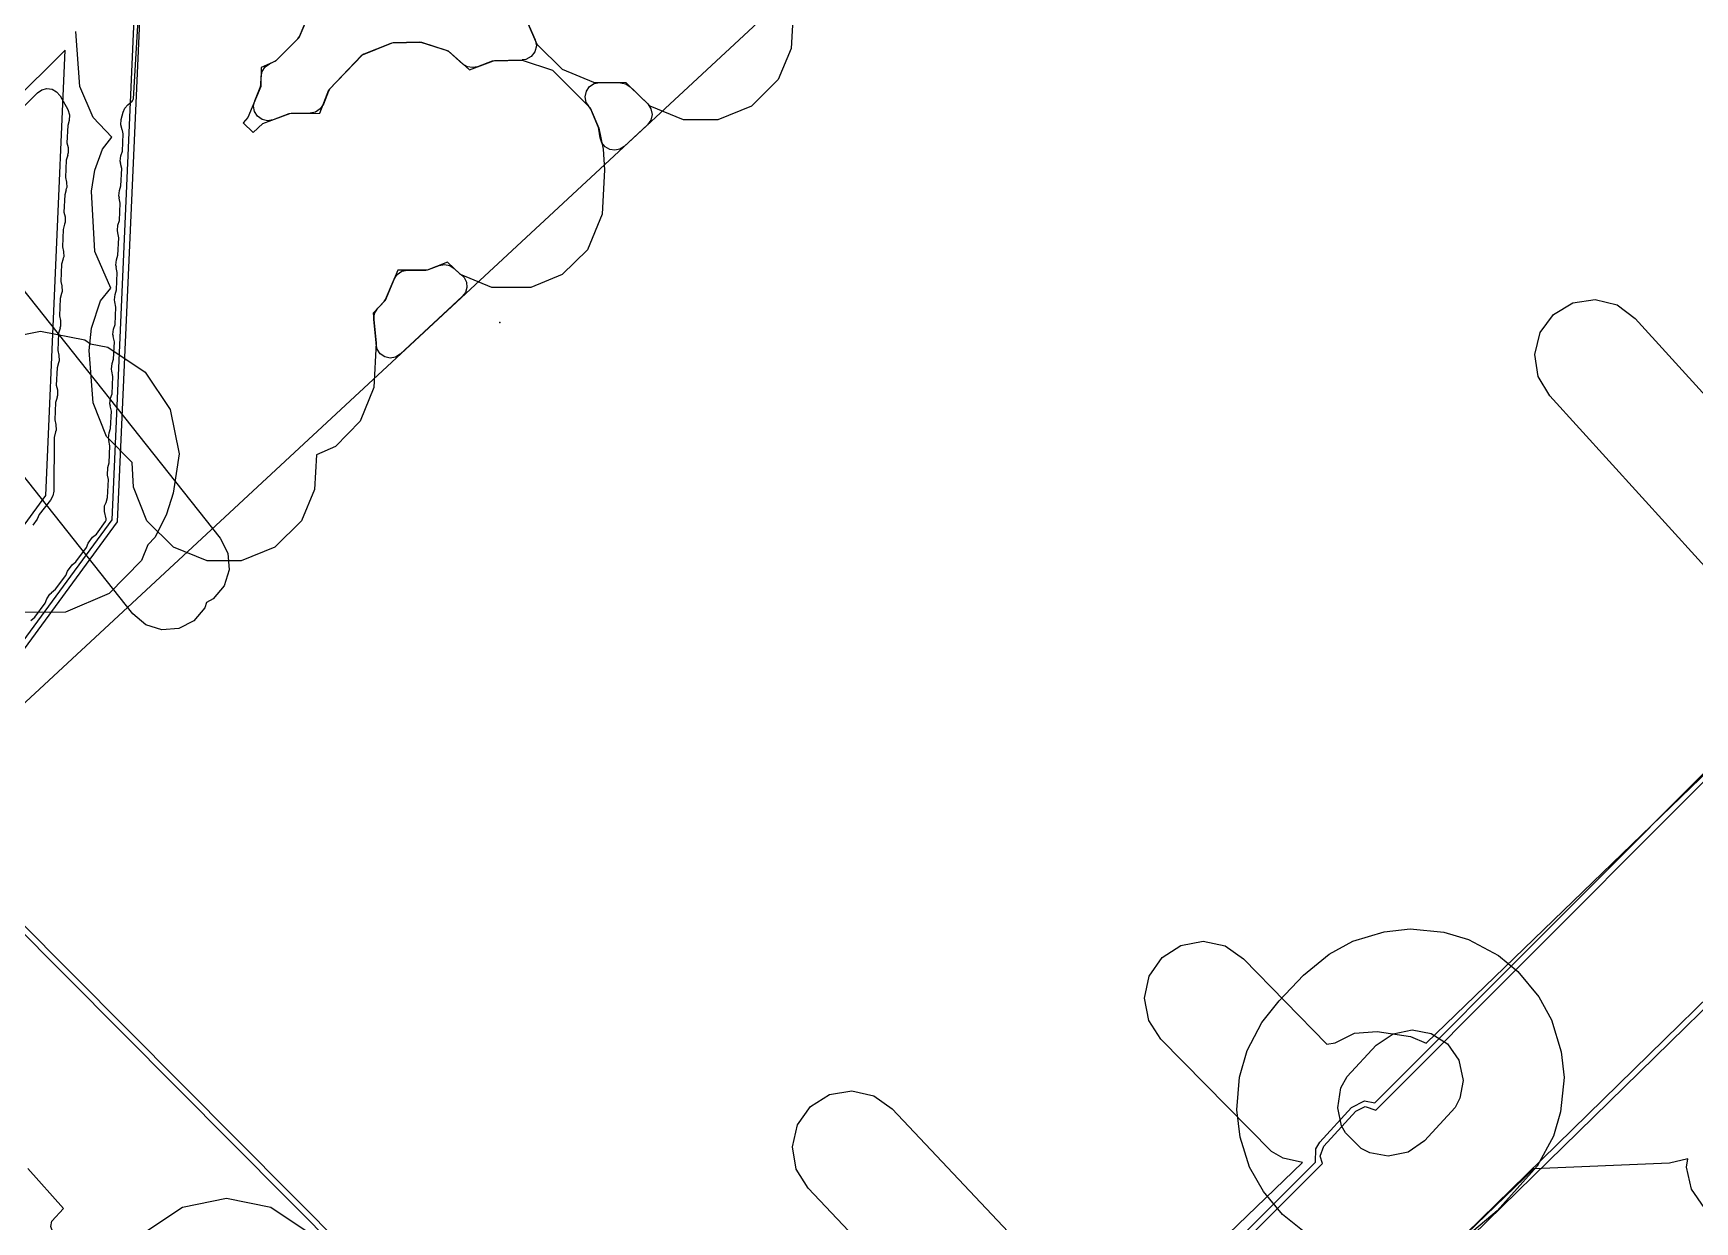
# Model space of a CAD drawing. Header units: metres. Extents: x -2677 to -840, y 169 to 1487.
# Drawn here: x -2102.1 to -2044.5, y 580.5 to 621.7 of the extents above; entities that cross this region are included whole.
import ezdxf

# ---------------------------------------------------------------- set-up
doc = ezdxf.new("R2010")
doc.units = ezdxf.units.M
for name, color, linetype in [('AI_GREENING_ALLOWED_ZONE', 4, 'Continuous'), ('AI_GREENING_EXCLUSIONS', 1, 'Continuous'), ('AI_GREENING_LAWN', 82, 'Continuous'), ('AI_GREENING_REJECTED', 6, 'Continuous')]:
    doc.layers.add(name, color=color, linetype=linetype)

msp = doc.modelspace()

# ---------------------------------------------------------------- linework, layer by layer
at = {"layer": 'AI_GREENING_ALLOWED_ZONE'}
msp.add_lwpolyline([(-2085.081, 622.441), (-2084.671, 621.494), (-2084.63, 621.286), (-2084.678, 621.081), (-2084.806, 620.913), (-2084.993, 620.814), (-2085.123, 620.805), (-2085.123, 620.796), (-2086.076, 620.771), (-2086.156, 620.755), (-2086.665, 620.563), (-2086.842, 620.531), (-2087.019, 620.564), (-2087.173, 620.657), (-2087.65, 621.08), (-2087.739, 621.131), (-2088.598, 621.403), (-2088.679, 621.414), (-2089.588, 621.39), (-2089.673, 621.373), (-2090.611, 621.001), (-2090.699, 620.942), (-2091.789, 619.795), (-2091.84, 619.714), (-2092.014, 619.268), (-2092.12, 619.103), (-2092.281, 618.991), (-2092.474, 618.95), (-2093.132, 618.942), (-2093.216, 618.926), (-2093.756, 618.723), (-2093.756, 618.723), (-2093.946, 618.691), (-2094.134, 618.734), (-2094.292, 618.844), (-2094.396, 619.006), (-2094.432, 619.195), (-2094.393, 619.384), (-2094.203, 619.839), (-2094.184, 619.928), (-2094.176, 620.221), (-2094.137, 620.403), (-2094.035, 620.558), (-2093.883, 620.664), (-2093.717, 620.739), (-2093.644, 620.79), (-2092.899, 621.535), (-2092.847, 621.611), (-2092.386, 622.676)], dxfattribs=at)
for points in [[(-2082.822, 619.215), (-2082.897, 619.326), (-2082.934, 619.519), (-2082.895, 619.711), (-2082.785, 619.874), (-2082.62, 619.981), (-2082.427, 620.017), (-2081.716, 620.007), (-2081.532, 619.968), (-2081.375, 619.865), (-2080.768, 619.274), (-2080.655, 619.107), (-2080.617, 618.909), (-2080.66, 618.713), (-2080.777, 618.549), (-2081.58, 617.803), (-2081.733, 617.706), (-2081.909, 617.67), (-2082.087, 617.698), (-2082.243, 617.788), (-2082.358, 617.927), (-2082.415, 618.098), (-2082.459, 618.398), (-2082.476, 618.459), (-2082.744, 619.094), (-2082.825, 619.213), (-2082.822, 619.215)], [(-2089.347, 610.599), (-2089.508, 610.498), (-2089.696, 610.465), (-2089.882, 610.505), (-2090.04, 610.611), (-2090.146, 610.768), (-2090.187, 610.954), (-2090.188, 611.008), (-2090.263, 611.796), (-2090.238, 612.007), (-2090.128, 612.188), (-2089.906, 612.422), (-2089.857, 612.497), (-2089.562, 613.204), (-2089.453, 613.365), (-2089.291, 613.473), (-2089.1, 613.511), (-2088.465, 613.511), (-2088.374, 613.528), (-2088.004, 613.674), (-2087.819, 613.709), (-2087.634, 613.673), (-2087.476, 613.571), (-2087.289, 613.393), (-2087.265, 613.377), (-2087.134, 613.253), (-2087.056, 613.09), (-2087.041, 612.91), (-2087.09, 612.736), (-2087.198, 612.592), (-2089.347, 610.599)]]:
    msp.add_lwpolyline(points, close=True, dxfattribs=at)
at = {"layer": 'AI_GREENING_EXCLUSIONS'}
for points in [[(-2038.204, 642.784), (-2051.745, 656.532), (-2058.632, 663.05), (-2098.526, 623.55), (-2099.346, 604.856), (-2106.71, 594.836), (-2075.968, 563.927), (-2057.372, 582.546), (-2057.455, 582.798), (-2057.324, 583.143), (-2056.219, 584.352), (-2055.896, 584.512), (-2055.525, 584.395), (-2023.606, 616.371)], [(-2038.385, 642.683), (-2051.885, 656.389), (-2058.629, 662.771), (-2098.33, 623.463), (-2099.158, 604.79), (-2106.446, 594.858), (-2075.969, 564.209), (-2057.612, 582.589), (-2057.609, 583.054), (-2057.471, 583.278), (-2056.367, 584.487), (-2055.915, 584.711), (-2055.563, 584.64), (-2023.747, 616.513)], [(-2075.7, 622.827), (-2075.794, 621.2), (-2076.247, 620.117), (-2077.169, 619.195), (-2078.334, 618.725), (-2079.522, 618.725), (-2080.687, 619.195), (-2081.517, 620.004), (-2082.639, 620.02), (-2083.722, 620.473), (-2084.599, 621.329), (-2085.098, 622.479)], [(-2092.368, 622.718), (-2092.866, 621.568), (-2093.676, 620.758), (-2094.168, 620.535), (-2094.185, 619.882), (-2094.638, 618.798), (-2094.797, 618.618), (-2094.443, 618.283), (-2094.107, 618.591), (-2093.176, 618.941), (-2092.136, 618.954), (-2091.822, 619.76), (-2090.662, 620.981), (-2089.632, 621.389), (-2088.637, 621.415), (-2087.689, 621.115), (-2086.947, 620.457), (-2086.117, 620.769), (-2085.123, 620.796), (-2084.073, 620.444), (-2082.763, 619.139), (-2082.464, 618.43), (-2082.309, 617.71), (-2082.269, 616.993), (-2082.347, 615.449), (-2082.861, 614.217), (-2083.739, 613.361), (-2084.822, 612.908), (-2086.173, 612.908), (-2087.256, 613.361), (-2087.707, 613.791), (-2088.418, 613.511), (-2089.433, 613.511), (-2089.875, 612.455), (-2090.285, 612.023), (-2090.186, 610.99), (-2090.264, 609.445), (-2090.733, 608.28), (-2091.589, 607.403), (-2092.257, 607.106), (-2092.317, 605.908), (-2092.77, 604.824), (-2093.692, 603.902), (-2094.858, 603.432), (-2096.045, 603.432), (-2097.21, 603.902), (-2098.132, 604.824), (-2098.602, 605.989), (-2098.644, 606.843), (-2099.53, 607.741), (-2100, 608.906), (-2100.128, 610.725), (-2100.048, 611.5), (-2099.737, 612.447), (-2099.384, 612.887), (-2099.94, 614.16), (-2100.055, 616.249), (-2100.055, 616.249), (-2099.939, 616.976), (-2099.677, 617.7), (-2099.344, 618.12), (-2100, 618.798), (-2100.453, 619.882), (-2100.598, 621.782)], [(-2109.404, 595.081), (-2101.641, 605.698), (-2100.964, 621.137), (-2138.999, 583.35)], [(-2103.517, 614.206), (-2095.591, 604.223), (-2095.324, 603.702), (-2095.276, 603.119), (-2095.455, 602.562), (-2095.834, 602.115), (-2096.067, 601.995), (-2096.129, 601.802), (-2096.507, 601.356), (-2097.028, 601.088), (-2097.611, 601.04), (-2098.168, 601.219), (-2098.615, 601.598), (-2106.598, 611.655)], [(-2043.325, 602.363), (-2049.494, 609.15), (-2049.896, 609.819), (-2050.011, 610.591), (-2049.823, 611.348), (-2049.359, 611.975), (-2048.69, 612.377), (-2047.918, 612.493), (-2047.161, 612.304), (-2046.534, 611.84), (-2040.233, 604.908)], [(-2103.35, 611.095), (-2101.819, 611.399), (-2100.288, 611.095), (-2100.288, 611.095), (-2100.089, 610.961), (-2099.486, 610.842), (-2098.189, 609.974), (-2097.321, 608.677), (-2097.017, 607.146), (-2097.224, 605.775), (-2097.45, 605.05), (-2097.843, 604.26), (-2098.095, 603.99), (-2098.322, 603.446), (-2099.445, 602.302), (-2100.954, 601.655), (-2102.615, 601.639)], [(-2028.011, 603.964), (-2061.439, 571.26)], [(-2027.871, 603.821), (-2061.183, 571.232)], [(-2063.507, 577.33), (-2058.068, 582.578), (-2058.736, 582.72), (-2059.145, 582.956), (-2062.973, 586.849), (-2063.398, 587.504), (-2063.54, 588.271), (-2063.378, 589.034), (-2062.936, 589.677), (-2062.282, 590.103), (-2061.515, 590.245), (-2060.751, 590.083), (-2060.108, 589.641), (-2057.224, 586.682), (-2056.935, 586.724), (-2056.261, 587.058), (-2055.483, 587.112), (-2054.317, 586.947), (-2053.783, 586.714), (-2041.211, 598.847)], [(-2058.072, 580.217), (-2058.759, 580.777), (-2059.422, 581.568), (-2059.899, 582.416), (-2060.231, 583.453), (-2060.345, 584.407), (-2060.251, 585.529), (-2059.984, 586.464), (-2059.476, 587.432), (-2058.879, 588.184), (-2058.027, 589.068), (-2057.14, 589.8), (-2056.325, 590.244), (-2056.325, 590.244), (-2055.237, 590.575), (-2054.33, 590.673), (-2053.161, 590.555), (-2052.314, 590.304), (-2051.276, 589.746), (-2050.598, 589.197), (-2049.872, 588.316), (-2049.436, 587.523), (-2049.097, 586.413), (-2048.999, 585.524), (-2049.116, 584.337), (-2049.37, 583.484), (-2049.925, 582.452), (-2051.321, 580.896), (-2052.128, 580.217)], [(-2068.772, 574.874), (-2075.205, 581.688), (-2075.62, 582.349), (-2075.75, 583.118), (-2075.576, 583.879), (-2075.124, 584.515), (-2074.463, 584.93), (-2073.694, 585.06), (-2072.933, 584.886), (-2072.297, 584.434), (-2065.965, 577.727)], [(-2044.138, 581.016), (-2044.585, 581.656), (-2044.753, 582.418), (-2044.703, 582.698), (-2045.347, 582.548), (-2050.041, 582.353), (-2059.361, 573.36)], [(-2103.54, 546.047), (-2095.701, 543.292), (-2079.07, 560.707), (-2090.379, 572.7), (-2090.607, 572.679), (-2090.813, 572.551), (-2092.601, 570.931), (-2092.986, 570.946), (-2093.144, 571.062), (-2101.334, 580.004), (-2101.465, 580.357), (-2101.423, 580.544), (-2101.02, 580.986), (-2102.256, 582.366)]]:
    msp.add_lwpolyline(points, dxfattribs=at)
for points in [[(-2052.645, 586.125), (-2052.499, 585.424), (-2052.613, 584.801), (-2052.774, 584.488), (-2053.84, 583.325), (-2054.408, 582.933), (-2055.093, 582.792), (-2055.733, 582.908), (-2056.036, 583.066), (-2056.574, 583.604), (-2056.709, 583.852), (-2056.845, 584.471), (-2056.734, 585.161), (-2056.52, 585.555), (-2055.507, 586.638), (-2054.927, 587.035), (-2054.266, 587.173), (-2053.609, 587.053), (-2053.034, 586.685), (-2052.645, 586.125)], [(-2095.371, 581.335), (-2093.84, 581.031), (-2092.543, 580.163), (-2091.675, 578.866), (-2091.371, 577.335), (-2091.298, 574.843), (-2091.946, 573.293), (-2093.075, 572.18), (-2094.577, 571.564), (-2096.219, 571.576), (-2097.663, 572.18), (-2098.792, 573.293), (-2099.428, 574.785), (-2099.44, 575.296), (-2099.822, 576.943), (-2099.518, 578.474), (-2098.65, 579.771), (-2098.309, 580), (-2098.199, 580.163), (-2096.902, 581.031), (-2095.371, 581.335)]]:
    msp.add_lwpolyline(points, close=True, dxfattribs=at)
at = {"layer": 'AI_GREENING_LAWN'}
for points in [[(-2030.878, 633.216), (-2046.844, 649.983), (-2046.878, 650.007), (-2046.914, 649.985), (-2104.436, 596.603)], [(-2102.16, 601.368), (-2102.019, 601.483), (-2101.662, 601.966), (-2101.602, 602.121), (-2101.502, 602.282), (-2101.44, 602.327), (-2101.444, 602.332), (-2101.303, 602.448), (-2100.945, 602.931), (-2100.888, 603.081), (-2100.728, 603.296), (-2100.601, 603.395), (-2100.229, 603.896), (-2100.171, 604.046), (-2100.014, 604.258), (-2099.884, 604.362), (-2099.568, 604.803), (-2099.549, 604.847), (-2099.548, 604.895), (-2099.598, 605.14), (-2099.598, 605.335), (-2099.547, 605.459), (-2099.493, 605.625), (-2099.466, 606.249), (-2099.503, 606.406), (-2099.491, 606.673), (-2099.442, 606.826), (-2099.415, 607.426), (-2099.452, 607.605), (-2099.445, 607.606), (-2099.465, 607.681), (-2099.442, 607.869), (-2099.39, 608.026), (-2099.364, 608.627), (-2099.4, 608.806), (-2099.394, 608.807), (-2099.414, 608.881), (-2099.39, 609.07), (-2099.339, 609.227), (-2099.312, 609.827), (-2099.349, 610.006), (-2099.343, 610.008), (-2099.362, 610.082), (-2099.339, 610.27), (-2099.288, 610.428), (-2099.261, 611.028), (-2099.298, 611.207), (-2099.292, 611.208), (-2099.311, 611.282), (-2099.288, 611.471), (-2099.237, 611.628), (-2099.21, 612.229), (-2099.247, 612.408), (-2099.24, 612.409), (-2099.26, 612.483), (-2099.237, 612.672), (-2099.185, 612.829), (-2099.159, 613.429), (-2099.195, 613.608), (-2099.189, 613.61), (-2099.209, 613.684), (-2099.185, 613.872), (-2099.134, 614.029), (-2099.107, 614.63), (-2099.144, 614.809), (-2099.138, 614.81), (-2099.157, 614.884), (-2099.134, 615.073), (-2099.083, 615.23), (-2099.056, 615.83), (-2099.093, 616.009), (-2099.086, 616.011), (-2099.106, 616.085), (-2099.083, 616.274), (-2099.032, 616.431), (-2099.005, 617.031), (-2099.042, 617.21), (-2099.035, 617.211), (-2099.055, 617.286), (-2099.031, 617.474), (-2098.98, 617.631), (-2098.954, 618.232), (-2098.978, 618.35), (-2098.993, 618.381), (-2099.041, 618.552), (-2099.026, 618.729), (-2098.956, 618.987), (-2098.894, 619.126), (-2098.793, 619.241), (-2098.644, 619.364), (-2098.614, 619.402), (-2098.602, 619.448), (-2098.392, 622.982)], [(-2154.279, 567.694), (-2101.929, 619.663), (-2101.779, 619.766), (-2101.601, 619.808), (-2101.601, 619.808), (-2101.42, 619.783), (-2101.261, 619.696), (-2101.143, 619.556), (-2100.873, 619.085), (-2100.811, 618.894), (-2100.828, 618.694), (-2100.878, 618.528), (-2100.903, 617.927), (-2100.866, 617.766), (-2100.859, 617.576), (-2100.885, 617.504), (-2100.878, 617.502), (-2100.931, 617.327), (-2100.956, 616.726), (-2100.918, 616.565), (-2100.911, 616.375), (-2100.937, 616.303), (-2100.931, 616.301), (-2100.983, 616.126), (-2101.008, 615.525), (-2100.971, 615.364), (-2100.964, 615.174), (-2100.99, 615.102), (-2100.984, 615.1), (-2101.036, 614.925), (-2101.061, 614.324), (-2101.024, 614.163), (-2101.017, 613.973), (-2101.043, 613.901), (-2101.036, 613.899), (-2101.089, 613.724), (-2101.114, 613.123), (-2101.076, 612.962), (-2101.069, 612.772), (-2101.095, 612.7), (-2101.089, 612.698), (-2101.141, 612.523), (-2101.166, 611.922), (-2101.129, 611.761), (-2101.122, 611.572), (-2101.148, 611.499), (-2101.142, 611.497), (-2101.194, 611.322), (-2101.219, 610.722), (-2101.182, 610.561), (-2101.175, 610.371), (-2101.201, 610.298), (-2101.194, 610.297), (-2101.247, 610.121), (-2101.272, 609.521), (-2101.234, 609.36), (-2101.227, 609.17), (-2101.253, 609.098), (-2101.247, 609.096), (-2101.299, 608.921), (-2101.324, 608.32), (-2101.287, 608.159), (-2101.28, 607.969), (-2101.303, 607.905), (-2101.297, 607.904), (-2101.35, 607.715), (-2101.36, 605.846), (-2101.389, 605.682), (-2101.47, 605.536), (-2101.868, 605.041), (-2101.933, 604.878), (-2102.088, 604.672)]]:
    msp.add_lwpolyline(points, dxfattribs=at)
at = {"layer": 'AI_GREENING_REJECTED'}
msp.add_point((-2085.9, 611.7), dxfattribs=at)

doc.saveas('drawing.dxf')
